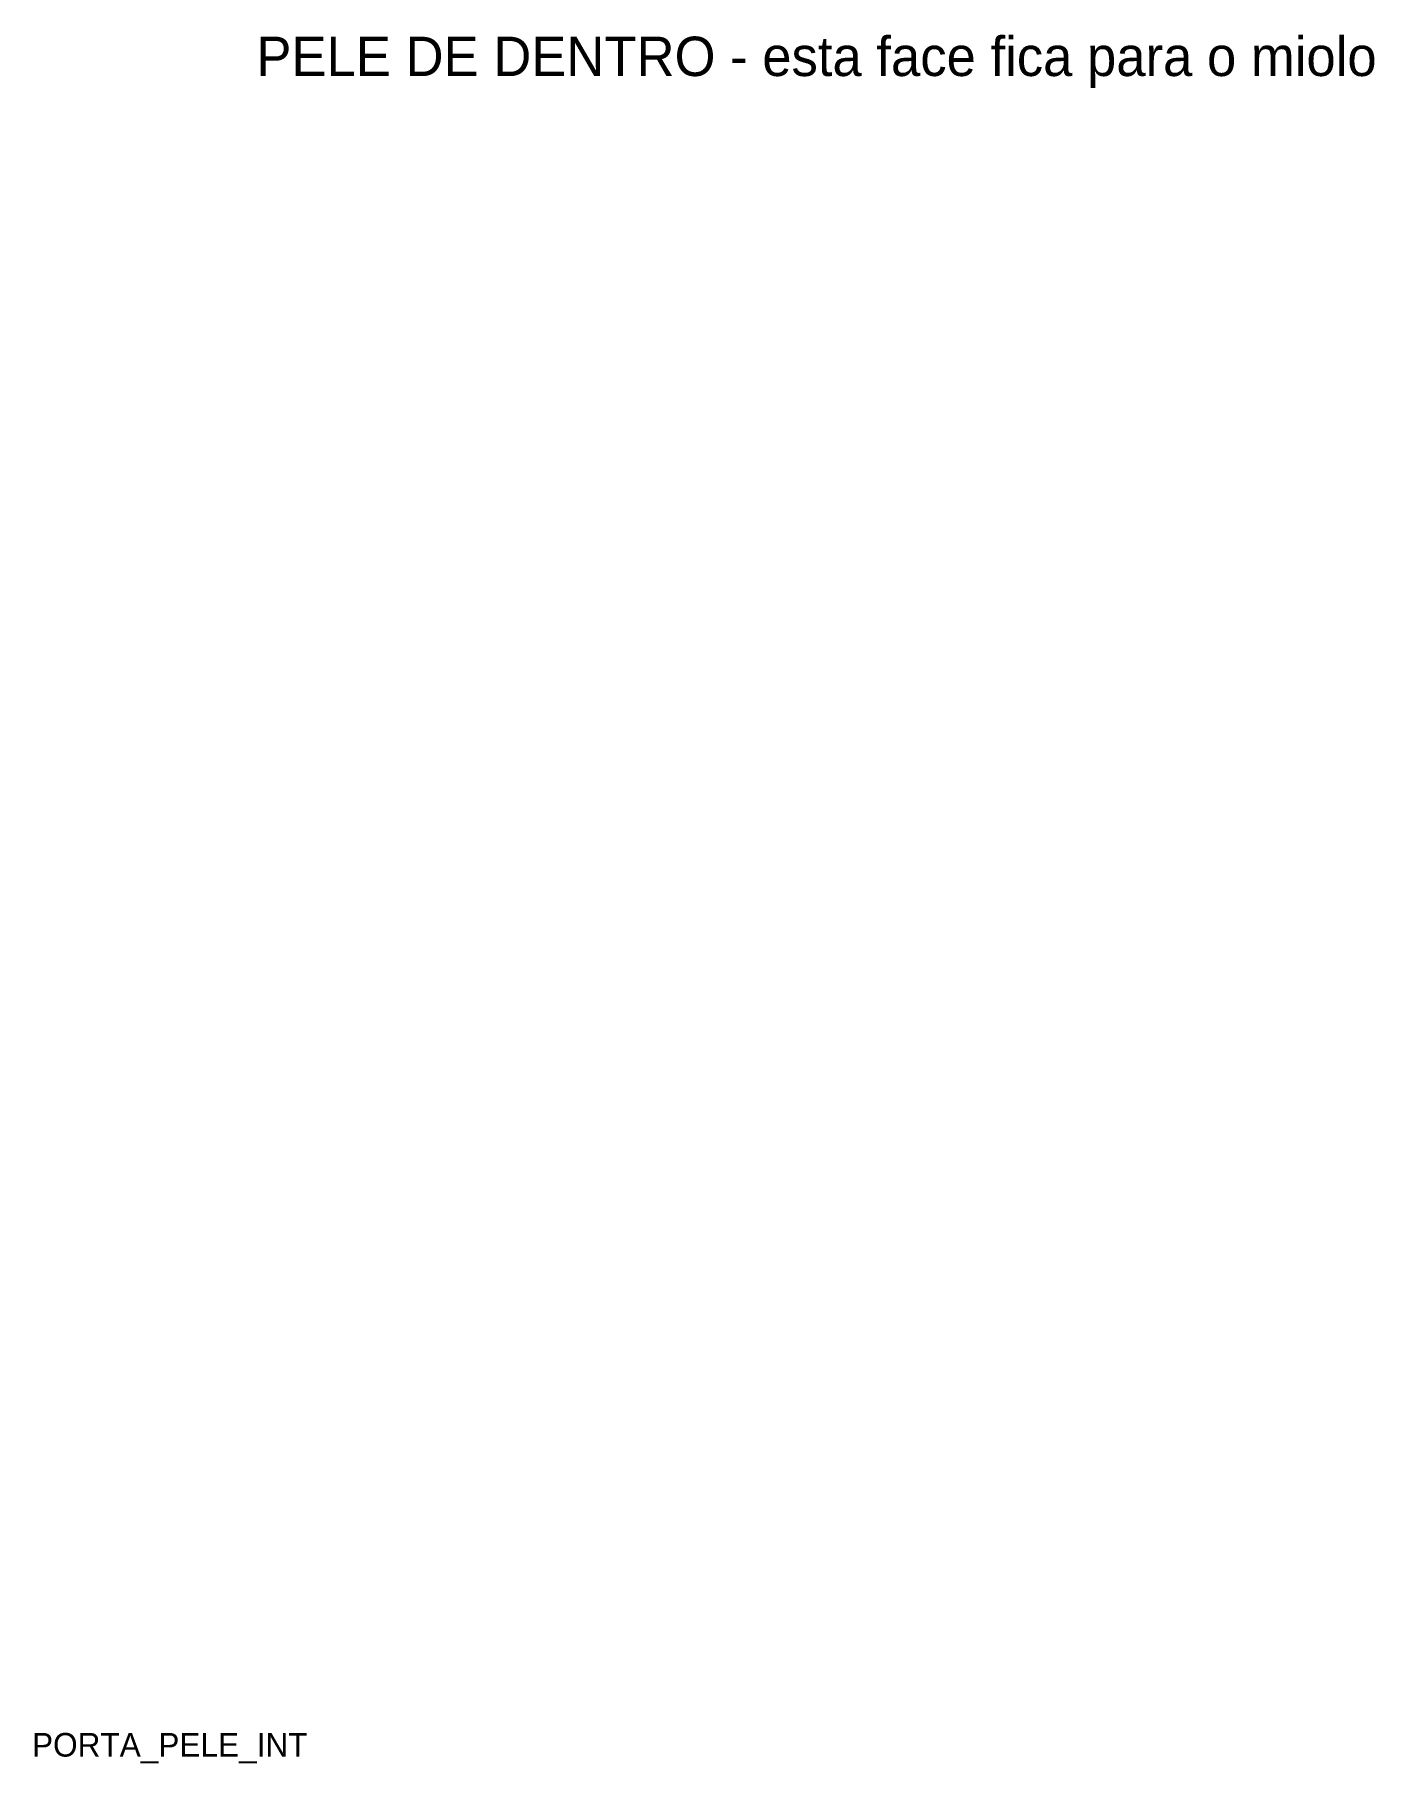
# Model space of a CAD drawing. Header units: millimetres. Extents: x 14 to 354, y 11 to 451.
import ezdxf

# ---------------------------------------------------------------- set-up
doc = ezdxf.new("R2010")
doc.units = ezdxf.units.MM

msp = doc.modelspace()

# ---------------------------------------------------------------- texts
at = {"color": 5}
for s, height, p in [('PELE DE DENTRO - esta face fica para o miolo', 10, (70, 440)), ('PORTA_PELE_INT', 6, (13, 13))]:
    msp.add_text(s, height=height, dxfattribs=at).set_placement(p)

doc.saveas('drawing.dxf')
